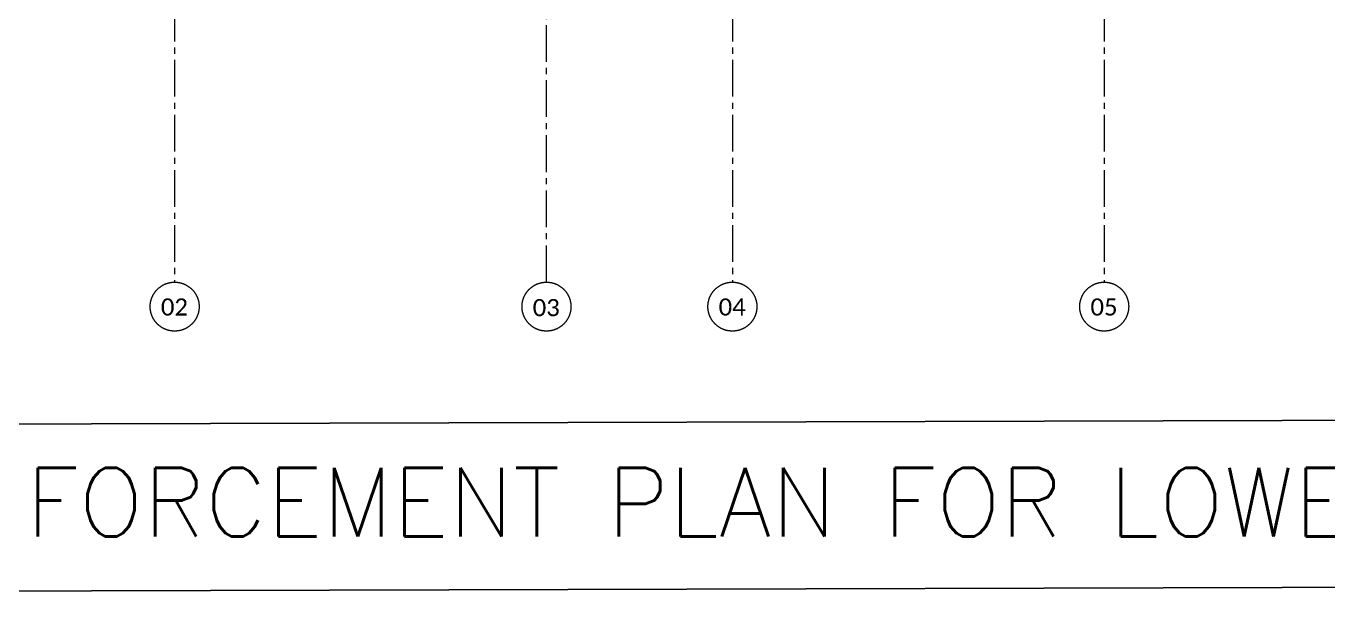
# Model space of a CAD drawing. Header units: millimetres. Extents: x -967280 to 3852, y 2833 to 1955156.
# Drawn here: x -735266 to -708655, y 466242 to 477843 of the extents above; entities that cross this region are included whole.
import ezdxf

# ---------------------------------------------------------------- set-up
doc = ezdxf.new("R2010")
doc.units = ezdxf.units.MM
doc.header["$LTSCALE"] = 1000
doc.linetypes.add('Columns_Structural070816$0$CENTER2', pattern=[1.125, 0.75, -0.125, 0.125, -0.125])
doc.linetypes.add('HRZN_Line-Ptrn-Sold', pattern=[9144001.0, 9144000.0, -1])
doc.layers.add('A-ANNO-TEXT-25', color=7, linetype='Continuous')
doc.layers.add('S -Beams', color=2, linetype='Continuous')
doc.layers.add('A-AX-ATT-100', color=7, linetype='HRZN_Line-Ptrn-Sold', lineweight=18)
doc.layers.add('ST-000-AXIS', color=9, linetype='Columns_Structural070816$0$CENTER2', lineweight=9)
doc.styles.add('Calibri_2', font='calibri.ttf', dxfattribs={"height": 300})
doc.styles.add('ROMANC', font='romanc.shx')

# ---------------------------------------------------------------- blocks, each defined once
blk = doc.blocks.new('Grid - HRZN_G-Datm-Grid-Head-1554275-FIRST FLOOR FFL_1_')
at = {"layer": 'A-AX-ATT-100'}
blk.add_circle((0, 0), 5, dxfattribs=at)
blk = doc.blocks.new('AXES-00')
at = {"layer": 'ST-000-AXIS'}
for p, q in [((525498.9, 750979.6), (525498.9, 695813.8)), ((533098.9, 695813.8), (533098.9, 750979.6)), ((536898.9, 750979.6), (536898.9, 695813.8)), ((544498.9, 750979.6), (544498.9, 695813.8))]:
    blk.add_line(p, q, dxfattribs=at)
at = {"layer": 'A-AX-ATT-100', "xscale": 99.99999999999993, "yscale": 99.99999999999993, "zscale": 99.99999999999993, "rotation": 180}
for p in [(525498.9, 695313.8), (536898.9, 695313.8), (544498.9, 695313.8)]:
    blk.add_blockref('Grid - HRZN_G-Datm-Grid-Head-1554275-FIRST FLOOR FFL_1_', p, dxfattribs=at)
at = {"layer": 'A-AX-ATT-100', "xscale": 99.99999999999993, "yscale": 99.99999999999993, "zscale": 99.99999999999993}
blk.add_blockref('Grid - HRZN_G-Datm-Grid-Head-1554275-FIRST FLOOR FFL_1_', (533098.9, 695313.8), dxfattribs=at)
at = {"layer": 'A-AX-ATT-100', "linetype": 'Continuous', "lineweight": 13, "char_height": 350, "width": 673.417, "attachment_point": 1, "style": 'Calibri_2'}
for s, insert in [('02', (525218, 695481.8)), ('03', (532817.7, 695468.8)), ('04', (536618, 695481.8)), ('05', (544218, 695481.8))]:
    blk.add_mtext(s, dxfattribs=dict(at, insert=insert))

msp = doc.modelspace()

# ---------------------------------------------------------------- linework, layer by layer
at = {"layer": 'S -Beams'}
msp.add_lwpolyline([(-755839.2, 466241.9), (-677949, 466460.9), (-677949, 469873), (-755839.2, 469653.9)], close=True, dxfattribs=at)

# ---------------------------------------------------------------- block references
msp.add_blockref('AXES-00', (-1257727.6, -223202.4), dxfattribs=at)

# ---------------------------------------------------------------- texts
at = {"layer": 'A-ANNO-TEXT-25', "insert": (-755187.7, 468817.2), "char_height": 1400, "attachment_point": 1, "style": 'ROMANC'}
msp.add_mtext_dynamic_manual_height_columns('{\\Fsimplex|c0;ADDITIONAL TOP REINFORCEMENT PLAN FOR LOWER BASEMENT CEILING }', width=77238.619, gutter_width=8268.9, heights=[-1400], dxfattribs=at)

doc.saveas('drawing.dxf')
